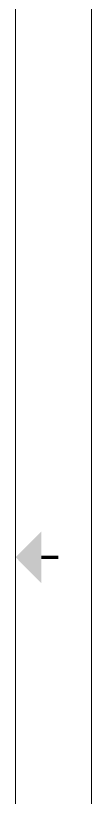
# Model space of a CAD drawing. Header units: millimetres. Extents: x -1229 to 6348, y -522 to 5252.
# Drawn here: x 6188 to 6348, y 1859 to 3506 of the extents above; entities that cross this region are included whole.
import ezdxf
from ezdxf.enums import TextEntityAlignment as Align

# ---------------------------------------------------------------- set-up
doc = ezdxf.new("R2010")
doc.units = ezdxf.units.MM
doc.header["$LTSCALE"] = 25.4
doc.layers.add('Title Block', color=7, linetype='Continuous')
doc.styles.add('ACANSTS', font='romans.shx', dxfattribs={"height": 25.4})
doc.styles.add('Roman', font='romans')

# ---------------------------------------------------------------- blocks, each defined once
blk = doc.blocks.new('LONE STAR BLOWER TITLE BLOCK (SIZE A)')
at = {"layer": 'Title Block', "lineweight": 15}
for p, q in [((600.08, 0), (600.08, 457.2)), ((587.38, 12.7), (587.38, 444.5))]:
    blk.add_line(p, q, dxfattribs=at)
at = {"layer": 'Title Block', "lineweight": 15, "const_width": 0.572}
blk.add_lwpolyline([(594.52, 228.6), (591.66, 228.6)], dxfattribs=at)
at = {"layer": 'Title Block', "lineweight": 15}
blk.add_solid([(591.66, 224.31), (591.66, 232.89), (587.38, 228.6)], dxfattribs=at)
at = {"layer": 'Title Block', "lineweight": 15, "style": 'ACANSTS'}
for tag, p, height in [('DRAWN_BY', (364.98, 58.05), 3.43), ('DRAWN_DATE', (394.07, 58.26), 3.43), ('DRAWING_SUBTITLE', (444.84, 50.21), 5.14), ('CHECKED_BY', (365.54, 49.27), 3.43), ('CHECK_DATE', (393.59, 49.29), 3.43), ('DRAWING_SUBTITLE', (444.78, 39.35), 5.14), ('ENGINEER', (365.39, 40.85), 3.43), ('ENG_DATE', (393.36, 40.71), 3.43), ('MANUFACTURING', (365.28, 32.27), 3.43), ('MFG_DATE', (393.39, 32.25), 3.43), ('CONTROL', (365.28, 23.7), 3.43), ('CONTROL_DATE', (393.39, 23.67), 3.43), ('CAGE_CODE', (450.28, 23.27), 3.43), ('MODEL_FILE_NAME', (210.7, 15.52), 3.43), ('APPROVED_BY', (364.99, 14.44), 3.43), ('APPROVAL_DATE', (393.18, 14.26), 3.43)]:
    blk.add_attdef(tag, p, '', height=height, dxfattribs=at)
at = {"layer": 'Title Block', "lineweight": 15, "style": 'Roman', "flags": 8}
for tag, height, p in [('DWG_NUMBER', 7.14, (480.3, 29.15)), ('SCALE', 3.43, (454.75, 17.88)), ('SHEETNUMBER', 3.43, (539.89, 17.88)), ('TOTA_SHEETS', 3.43, (556.11, 17.82))]:
    blk.add_attdef(tag, text='', height=height, dxfattribs=at).set_placement(p, align=Align.TOP_LEFT)
at = {"layer": 'Title Block', "lineweight": 15, "style": 'ACANSTS'}
blk.add_attdef('REVISION', text='', height=3.43, dxfattribs=at).set_placement((580.38, 22.69), align=Align.CENTER)

msp = doc.modelspace()

# ---------------------------------------------------------------- block references
at = {"xscale": 12.62788581092365, "yscale": 12.62788581092365, "zscale": 12.62788581092365}
msp.add_blockref('LONE STAR BLOWER TITLE BLOCK (SIZE A)', (-1229.185, -521.948), dxfattribs=at)

doc.saveas('drawing.dxf')
